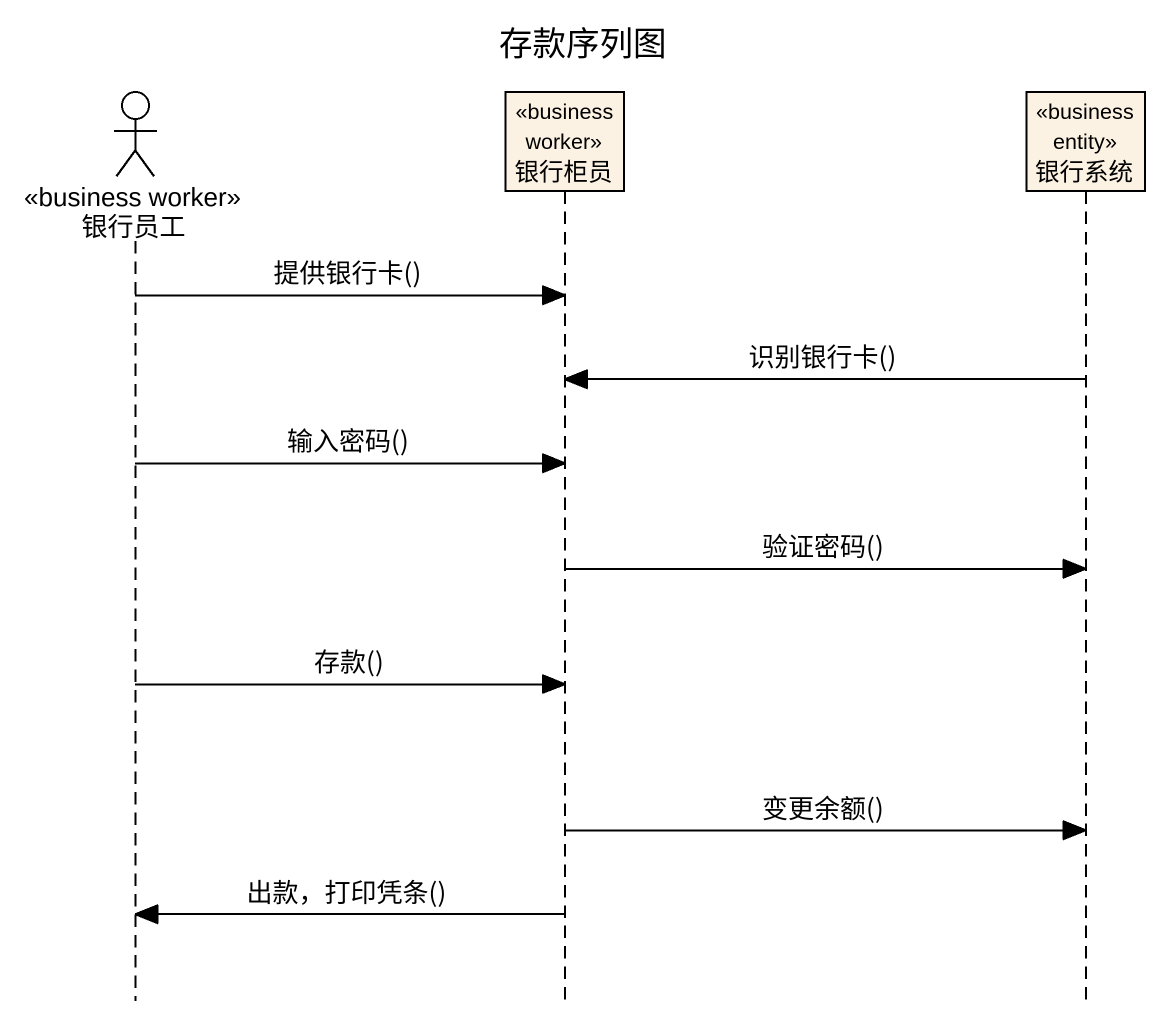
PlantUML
@startuml
title 存款序列图
hide footbox
actor 银行员工 <<business worker>>
participant 银行柜员 <<business worker>>
participant 银行系统 <<business entity>>

银行员工 -> 银行柜员 : 提供银行卡()
银行系统 -> 银行柜员 : 识别银行卡()
银行员工 -> 银行柜员 : 输入密码()
银行柜员 -> 银行系统 : 验证密码()
银行员工 -> 银行柜员 : 存款()
银行柜员 -> 银行系统 : 变更余额()
银行柜员 -> 银行员工 : 出款，打印凭条()
@enduml
